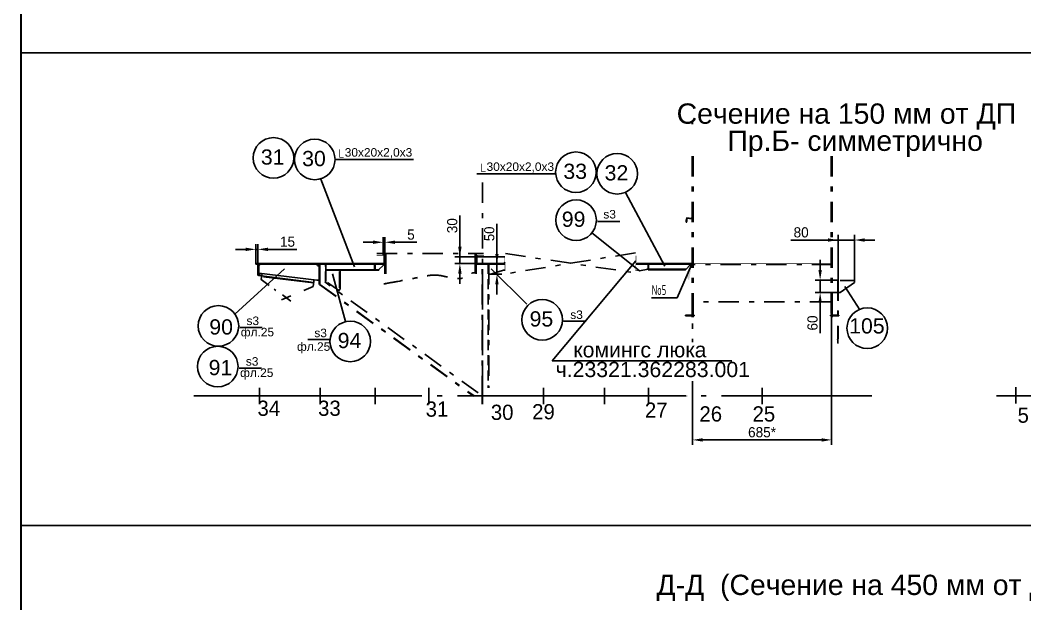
# Model space of a CAD drawing. Header units: millimetres. Extents: x -19561 to 47775, y 28910 to 69910.
# Drawn here: x 20988 to 25939, y 42936 to 45812 of the extents above; entities that cross this region are included whole.
import ezdxf
from ezdxf.enums import TextEntityAlignment as Align

# ---------------------------------------------------------------- set-up
doc = ezdxf.new("R2010")
doc.units = ezdxf.units.MM
doc.header["$MEASUREMENT"] = 0
for name, pattern in [('DASH1', [75, 50, -25]), ('DASH2', [1300, 1125, -75, 25, -75]), ('DASH5', [225, 100, -50, 25, -50]), ('DASH6', [25, 12.5, -12.5]), ('K5LT32768', [0]), ('K5LT32770', [100, 50, -50]), ('K5LT32771', [1300, 1125, -75, 25, -75])]:
    doc.linetypes.add(name, pattern=pattern)
doc.styles.add('Arial', font='arial.ttf')
doc.styles.add('KTEXTSTYLE', font='GOST_AU.SHX', dxfattribs={"width": 0.96, "height": 5})
doc.styles.add('style5', font='arial.ttf', dxfattribs={"height": 3})
doc.dimstyles.new('PB5', dxfattribs={"dimscale": 20, "dimtxt": 2.5, "dimasz": 2.5, "dimexe": 1.25, "dimexo": 0, "dimtad": 1, "dimdec": 0, "dimlfac": 0.25, "dimtxsty": 'Standard', "dimcen": 2.5, "dimclrd": 7, "dimclre": 7, "dimclrt": 4, "dimadec": 0, "dimazin": 0, "dimtfac": 1, "dimtdec": 0, "dimtmove": 0, "dimatfit": 3, "dimfxl": 1.25, "dimarcsym": 0})
doc.dimstyles.new('seatech', dxfattribs={"dimscale": 20, "dimtxt": 2.5, "dimasz": 2.5, "dimexe": 1.25, "dimexo": 0, "dimtad": 1, "dimdec": 0, "dimtxsty": 'Standard', "dimcen": 2.5, "dimclrd": 7, "dimclre": 7, "dimclrt": 4, "dimadec": 0, "dimazin": 0, "dimtfac": 1, "dimtdec": 0, "dimtmove": 0, "dimatfit": 3, "dimfxl": 1.25, "dimarcsym": 0})

# ---------------------------------------------------------------- blocks, each defined once
blk = doc.blocks.new('*D2192')
at = {"color": 7, "lineweight": -2}
for p, q in [((24300.9, 43960.2), (24300.9, 43718.8)), ((24986.9, 43960.2), (24986.9, 43718.8)), ((24350.9, 43743.8), (24936.9, 43743.8))]:
    blk.add_line(p, q, dxfattribs=at)
at = {"color": 7}
for points in [[(24350.9, 43752.1), (24350.9, 43735.4), (24300.9, 43743.8)], [(24936.9, 43735.4), (24936.9, 43752.1), (24986.9, 43743.8)]]:
    blk.add_solid(points, dxfattribs=at)
at = {"layer": 'Defpoints', "color": 0}
for p in [(24300.9, 43960.2), (24986.9, 43960.2), (24986.9, 43743.8)]:
    blk.add_point(p, dxfattribs=at)
at = {"color": 4, "ltscale": 20, "insert": (24643.9, 43781.3), "char_height": 50, "attachment_point": 5}
blk.add_mtext('685*', dxfattribs=at)
blk = doc.blocks.new('*D2193')
at = {"color": 7, "lineweight": -2}
for p, q in [((22099.9, 44682.5), (22049.9, 44682.5)), ((22149.9, 44610.2), (22149.9, 44707.5)), ((22149.9, 44682.5), (22159.9, 44682.5)), ((22159.9, 44610.2), (22159.9, 44707.5)), ((22209.9, 44682.5), (22351.5, 44682.5))]:
    blk.add_line(p, q, dxfattribs=at)
at = {"color": 7}
for points in [[(22099.9, 44674.1), (22099.9, 44690.8), (22149.9, 44682.5)], [(22209.9, 44690.8), (22209.9, 44674.1), (22159.9, 44682.5)]]:
    blk.add_solid(points, dxfattribs=at)
at = {"layer": 'Defpoints', "color": 0}
for p in [(22159.9, 44682.5), (22149.9, 44610.2), (22159.9, 44610.2)]:
    blk.add_point(p, dxfattribs=at)
at = {"color": 4, "ltscale": 20, "insert": (22305.7, 44720), "char_height": 50, "attachment_point": 5}
blk.add_mtext('15', dxfattribs=at)
blk = doc.blocks.new('*D2194')
at = {"color": 7, "lineweight": -2}
for p, q in [((23337.5, 44610.2), (23337.5, 44807.6)), ((23337.5, 44660.2), (23337.5, 44710.2)), ((23296.9, 44610.2), (23362.5, 44610.2)), ((23337.5, 44560.2), (23337.5, 44610.2)), ((23296.9, 44560.2), (23362.5, 44560.2)), ((23337.5, 44510.2), (23337.5, 44460.2))]:
    blk.add_line(p, q, dxfattribs=at)
at = {"color": 7}
for points in [[(23329.2, 44660.2), (23345.9, 44660.2), (23337.5, 44610.2)], [(23345.9, 44510.2), (23329.2, 44510.2), (23337.5, 44560.2)]]:
    blk.add_solid(points, dxfattribs=at)
at = {"layer": 'Defpoints', "color": 0}
for p in [(23296.9, 44610.2), (23337.5, 44610.2), (23296.9, 44560.2)]:
    blk.add_point(p, dxfattribs=at)
at = {"color": 4, "ltscale": 20, "insert": (23300, 44758.9), "char_height": 50, "attachment_point": 5, "rotation": 90}
blk.add_mtext('\\H50.0;\\W0.965;\\Q0;\\H50.0;\\W0.965;\\Q0;\\Q0;50', dxfattribs=at)
blk = doc.blocks.new('*D2195')
at = {"color": 7, "lineweight": -2}
for p, q in [((25018.6, 44728.5), (24786.5, 44728.5)), ((24968.6, 44728.5), (24918.6, 44728.5)), ((25018.6, 44521.9), (25018.6, 44753.5)), ((25018.6, 44728.5), (25098.9, 44728.5)), ((25098.9, 44529.8), (25098.9, 44753.5)), ((25148.9, 44728.5), (25198.9, 44728.5))]:
    blk.add_line(p, q, dxfattribs=at)
at = {"color": 7}
for points in [[(24968.6, 44720.2), (24968.6, 44736.8), (25018.6, 44728.5)], [(25148.9, 44736.8), (25148.9, 44720.2), (25098.9, 44728.5)]]:
    blk.add_solid(points, dxfattribs=at)
at = {"layer": 'Defpoints', "color": 0}
for p in [(25098.9, 44728.5), (25018.6, 44521.9), (25098.9, 44529.8)]:
    blk.add_point(p, dxfattribs=at)
at = {"color": 4, "ltscale": 20, "insert": (24836.5, 44766), "char_height": 50, "attachment_point": 5}
blk.add_mtext('80', dxfattribs=at)
blk = doc.blocks.new('*D2196')
at = {"color": 7, "lineweight": -2}
for p, q in [((24930.2, 44580.4), (24930.2, 44630.4)), ((25017.8, 44530.4), (24905.2, 44530.4)), ((24930.2, 44530.4), (24930.2, 44469.8)), ((25018.1, 44469.8), (24905.2, 44469.8)), ((24930.2, 44419.8), (24930.2, 44269.8))]:
    blk.add_line(p, q, dxfattribs=at)
at = {"color": 7}
for points in [[(24921.8, 44580.4), (24938.5, 44580.4), (24930.2, 44530.4)], [(24938.5, 44419.8), (24921.8, 44419.8), (24930.2, 44469.8)]]:
    blk.add_solid(points, dxfattribs=at)
at = {"layer": 'Defpoints', "color": 0}
for p in [(25017.8, 44530.4), (24930.2, 44469.8), (25018.1, 44469.8)]:
    blk.add_point(p, dxfattribs=at)
at = {"color": 4, "ltscale": 20, "insert": (24892.7, 44319.8), "char_height": 50, "attachment_point": 5, "rotation": 90}
blk.add_mtext('60', dxfattribs=at)
blk = doc.blocks.new('*D2197')
at = {"color": 7, "lineweight": -2}
for p, q in [((23155, 44645), (23155, 44849.1)), ((23155, 44695), (23155, 44745)), ((23376.4, 44645), (23130, 44645)), ((23361.4, 44613), (23130, 44613)), ((23155, 44645), (23155, 44613)), ((23155, 44563), (23155, 44513))]:
    blk.add_line(p, q, dxfattribs=at)
at = {"color": 7}
for points in [[(23146.7, 44695), (23163.4, 44695), (23155, 44645)], [(23163.4, 44563), (23146.7, 44563), (23155, 44613)]]:
    blk.add_solid(points, dxfattribs=at)
at = {"layer": 'Defpoints', "color": 0}
for p in [(23155, 44613), (23361.4, 44613), (23376.4, 44645)]:
    blk.add_point(p, dxfattribs=at)
at = {"color": 4, "ltscale": 20, "insert": (23117.5, 44799.1), "char_height": 50, "attachment_point": 5, "rotation": 90}
blk.add_mtext('30', dxfattribs=at)
blk = doc.blocks.new('*D2198')
at = {"color": 7, "lineweight": -2}
for p, q in [((22727.7, 44717.5), (22677.7, 44717.5)), ((22777.7, 44652.7), (22777.7, 44742.5)), ((22777.7, 44717.5), (22784.9, 44717.5)), ((22784.9, 44661.4), (22784.9, 44742.5)), ((22834.9, 44717.5), (22943.2, 44717.5))]:
    blk.add_line(p, q, dxfattribs=at)
at = {"color": 7}
for points in [[(22727.7, 44709.2), (22727.7, 44725.9), (22777.7, 44717.5)], [(22834.9, 44725.9), (22834.9, 44709.2), (22784.9, 44717.5)]]:
    blk.add_solid(points, dxfattribs=at)
at = {"layer": 'Defpoints', "color": 0}
for p in [(22784.9, 44717.5), (22784.9, 44661.4), (22777.7, 44652.7)]:
    blk.add_point(p, dxfattribs=at)
at = {"color": 4, "ltscale": 20, "insert": (22914, 44755), "char_height": 50, "attachment_point": 5}
blk.add_mtext('5', dxfattribs=at)
blk = doc.blocks.new('*D2206')
at = {"color": 7, "lineweight": -2}
for p, q in [((25018.6, 44728.5), (24786.5, 44728.5)), ((24968.6, 44728.5), (24918.6, 44728.5)), ((25018.6, 44521.9), (25018.6, 44753.5)), ((25018.6, 44728.5), (25098.9, 44728.5)), ((25098.9, 44529.8), (25098.9, 44753.5)), ((25148.9, 44728.5), (25198.9, 44728.5))]:
    blk.add_line(p, q, dxfattribs=at)
at = {"color": 7}
for points in [[(24968.6, 44720.2), (24968.6, 44736.8), (25018.6, 44728.5)], [(25148.9, 44736.8), (25148.9, 44720.2), (25098.9, 44728.5)]]:
    blk.add_solid(points, dxfattribs=at)
at = {"layer": 'Defpoints', "color": 0}
for p in [(25098.9, 44728.5), (25018.6, 44521.9), (25098.9, 44529.8)]:
    blk.add_point(p, dxfattribs=at)
at = {"color": 4, "ltscale": 20, "insert": (24836.5, 44766), "char_height": 50, "attachment_point": 5}
blk.add_mtext('80', dxfattribs=at)
blk = doc.blocks.new('*D2207')
at = {"color": 7, "lineweight": -2}
for p, q in [((24930.2, 44580.4), (24930.2, 44630.4)), ((25017.8, 44530.4), (24905.2, 44530.4)), ((24930.2, 44530.4), (24930.2, 44469.8)), ((25018.1, 44469.8), (24905.2, 44469.8)), ((24930.2, 44419.8), (24930.2, 44269.8))]:
    blk.add_line(p, q, dxfattribs=at)
at = {"color": 7}
for points in [[(24921.8, 44580.4), (24938.5, 44580.4), (24930.2, 44530.4)], [(24938.5, 44419.8), (24921.8, 44419.8), (24930.2, 44469.8)]]:
    blk.add_solid(points, dxfattribs=at)
at = {"layer": 'Defpoints', "color": 0}
for p in [(25017.8, 44530.4), (24930.2, 44469.8), (25018.1, 44469.8)]:
    blk.add_point(p, dxfattribs=at)
at = {"color": 4, "ltscale": 20, "insert": (24892.7, 44319.8), "char_height": 50, "attachment_point": 5, "rotation": 90}
blk.add_mtext('60', dxfattribs=at)

msp = doc.modelspace()

# ---------------------------------------------------------------- hatches: boundary and pattern name
at = {"linetype": 'Continuous'}
msp.add_hatch(color=0, dxfattribs=at).paths.add_polyline_path([(22159.87948, 44610.21384), (22164.87948, 44610.21384), (22164.87948, 44565.83823), (22165.34823, 44564.08823), (22166.62948, 44562.8071), (22177.12948, 44556.74491), (22178.41073, 44555.46384), (22178.87948, 44553.71384), (22178.41073, 44551.96384), (22177.12948, 44550.68277), (22175.37948, 44550.21384), (22163.37948, 44550.21384), (22161.62948, 44550.68277), (22160.34823, 44551.96384), (22159.87948, 44553.71384)])
msp.add_hatch(color=0, dxfattribs=at).paths.add_polyline_path([(22159.87948, 44610.21384), (22164.87948, 44610.21384), (22164.87948, 44565.83823), (22165.34823, 44564.08823), (22166.62948, 44562.8071), (22177.12948, 44556.74491), (22178.41073, 44555.46384), (22178.87948, 44553.71384), (22178.41073, 44551.96384), (22177.12948, 44550.68277), (22175.37948, 44550.21384), (22163.37948, 44550.21384), (22161.62948, 44550.68277), (22160.34823, 44551.96384), (22159.87948, 44553.71384)])
msp.add_hatch(color=0).paths.add_polyline_path([(24269.84155, 44547.46407), (24284.54594, 44530.15746), (24296.65854, 44606.5456)])

# ---------------------------------------------------------------- linework, layer by layer
at = {"color": 2, "ltscale": 20}
for p, q in [((20993.01308, 45650.39875), (33581.63137, 45650.39875)), ((20993.01308, 43321.49808), (33581.63137, 43321.49808))]:
    msp.add_line(p, q, dxfattribs=at)
at = {"color": 0, "linetype": 'DASH5'}
for p, q in [((24299.87948, 45299.90907), (24299.87948, 45312.41798)), ((24301.87948, 45299.90907), (24301.87948, 45312.41798)), ((24301.87948, 45299.90907), (24301.87948, 45312.41798)), ((24299.87948, 44367.10196), (24299.87948, 45149.76816)), ((24301.87948, 44367.10196), (24301.87948, 45149.76816)), ((24301.87948, 44367.10196), (24301.87948, 45149.76816)), ((24303.87948, 44367.10196), (24303.87948, 45149.76816)), ((24984.87948, 44367.10196), (24984.87948, 45149.73422)), ((24986.87948, 44367.10196), (24986.87948, 45149.73422)), ((24986.87948, 44367.10196), (24986.87948, 45149.73422)), ((24988.87948, 44367.10196), (24988.87948, 45149.73422)), ((22746.5205, 44661.37879), (23271.70757, 44661.37879)), ((22790.02173, 44662.16949), (22790.02173, 44511.9867)), ((23230.57828, 44660.58863), (23230.57828, 44568.1077)), ((24021.13396, 44665.65199), (23377.87948, 44561.71384)), ((23379.87948, 44661.71384), (24023.14704, 44566.14537)), ((22460.87948, 44510.21378), (22460.87948, 44610.21384)), ((22464.87948, 44510.21378), (22464.87948, 44610.21384)), ((22494.87948, 44525.49961), (22494.87948, 44610.21384)), ((23264.87948, 43960.21384), (23264.87948, 44610.21384)), ((23264.87948, 43960.21384), (23264.87948, 44610.21384)), ((23266.87948, 43960.21384), (23266.87948, 44610.21384)), ((23266.87948, 43960.21384), (23266.87948, 44610.21384)), ((23296.87948, 44610.21384), (23296.87948, 44000.21384)), ((24989.79696, 44608.09617), (24306.79696, 44608.09617)), ((23244.88753, 43975.35951), (22488.89413, 44522.45987)), ((25016.87948, 44530.55307), (25016.87948, 44239.38019)), ((25018.87948, 44529.71976), (25018.87948, 44240.21356)), ((22463.70711, 44508.59348), (23223.70687, 43958.59347)), ((22464.87948, 44510.21378), (23224.87948, 43960.21367)), ((24299.87948, 44348.5369), (24299.87948, 44367.10196)), ((24301.87948, 44348.5369), (24301.87948, 44367.10196)), ((24301.87948, 44348.5369), (24301.87948, 44367.10196)), ((24303.87948, 44348.5369), (24303.87948, 44367.10196)), ((24986.87948, 44348.5369), (24986.87948, 44367.10196)), ((24988.87948, 44348.5369), (24988.87948, 44367.10196)), ((25016.87948, 44236.21384), (25016.87948, 44221.21384)), ((25017.87948, 44220.21384), (25018.87948, 44220.21384))]:
    msp.add_line(p, q, dxfattribs=at)
for p, q in [((22539.0024, 45124.51119), (22926.10672, 45124.51119)), ((22635.97809, 44596.99496), (22469.41365, 45028.5516)), ((23237.84984, 45054.13296), (23624.95416, 45054.13296)), ((23971.64045, 44962.06409), (24164.79551, 44599.47884)), ((23833.27043, 44819.04128), (23943.95649, 44819.04128)), ((23345.43868, 44613.33773), (23345.43868, 44616.33773)), ((24021.2902, 44647.49422), (24024.2902, 44647.49422)), ((24293.0053, 44609.49537), (24266.53577, 44581.57338)), ((22735.71297, 44582.21384), (22494.87948, 44582.21384)), ((22526.91934, 44562.63334), (22591.14465, 44327.59342)), ((22564.87948, 44580.21384), (22754.87948, 44580.21384)), ((23296.87948, 44560.21384), (23306.87948, 44560.21384)), ((23309.3194, 44585.85001), (23485.71966, 44412.40652)), ((24082.62247, 44584.46569), (24269.27763, 44584.46569)), ((24082.87948, 44582.46569), (24267.30827, 44582.38827)), ((25125.50785, 44384.21408), (25051.29394, 44498.83421)), ((23666.20386, 44328.22244), (23776.88991, 44328.22244)), ((22070.84828, 44298.11963), (22181.53434, 44298.11963)), ((22405.13552, 44238.29794), (22515.26395, 44238.29794)), ((22067.61723, 44097.92896), (22178.30328, 44097.92896))]:
    msp.add_line(p, q)
at = {"color": 3, "linetype": 'DASH5'}
for p, q in [((23266.87948, 45011.39749), (23266.87948, 43960.21384)), ((24300.90127, 44691.81082), (24300.90127, 44225.44277)), ((24300.90127, 44032.43616), (24300.90127, 43960.21384))]:
    msp.add_line(p, q, dxfattribs=at)
at = {"color": 2}
for p, q in [((23805.81523, 44763.85022), (24039.39063, 44577.39389)), ((22736.38157, 44605.41623), (22741.88016, 44610.91039)), ((22778.51089, 44604.41725), (22778.51089, 44612.25495)), ((24021.42977, 44626.2597), (23610.39577, 44134.15241)), ((22045.61105, 44363.69612), (22290.5766, 44587.37024)), ((22561.46429, 44574.21802), (22561.46429, 44493.25133)), ((22753.87948, 44582.21384), (22778.51089, 44604.41725)), ((23375.05475, 44582.29058), (23306.83124, 44560.62635)), ((24039.39063, 44577.39389), (24082.87948, 44584.50773)), ((24075.76123, 44584.52997), (24083.00155, 44584.50735)), ((23610.39577, 44134.15241), (24495.70635, 44134.15241))]:
    msp.add_line(p, q, dxfattribs=at)
at = {"color": 7}
for p, q in [((22784.87899, 44661.71384), (22784.87899, 44561.71384)), ((23234.87923, 44661.71384), (23234.87923, 44561.71384))]:
    msp.add_line(p, q, dxfattribs=at)
at = {"color": 0, "linetype": 'Continuous'}
for p, q in [((22149.87948, 44613.21384), (22784.87948, 44613.21384)), ((22149.87948, 44613.21384), (22784.87948, 44613.21384)), ((22149.87948, 44610.21384), (22784.87948, 44610.21384)), ((22149.87948, 44610.21384), (22784.87948, 44610.21384)), ((22151.87948, 44613.21384), (22784.87899, 44613.21384)), ((22151.87948, 44610.21384), (22784.87899, 44610.21384)), ((23234.87923, 44613.21384), (23377.87948, 44613.21384)), ((23234.87923, 44613.21384), (23352.87948, 44613.21384)), ((23234.87923, 44610.21384), (23377.87948, 44610.21384)), ((23234.87923, 44610.21384), (23352.87948, 44610.21384)), ((24023.14704, 44613.21384), (24303.87948, 44613.21384)), ((24023.14704, 44613.21384), (24297.87948, 44613.21384)), ((24023.14704, 44610.21384), (24303.87948, 44610.21384)), ((24023.14704, 44610.21384), (24297.87948, 44610.21384)), ((24112.87948, 44613.21384), (24299.87948, 44613.21384)), ((24112.87948, 44610.21384), (24299.87948, 44610.21384)), ((24114.87948, 44613.21384), (24301.87948, 44613.21384)), ((24114.87948, 44610.21384), (24301.87948, 44610.21384)), ((22178.20126, 44551.39194), (22424.49715, 44521.25083)), ((22187.87215, 44547.28812), (22434.16805, 44517.14701)), ((22187.87215, 44547.28812), (22434.16805, 44517.14701)), ((22435.99032, 44532.03592), (22434.16805, 44517.14701)), ((25018.87948, 44519.8721), (25018.87948, 44469.75388)), ((22239.98575, 44485.90196), (22247.97451, 44479.88701)), ((22321.60068, 44452.84459), (22275.58324, 44433.28957)), ((22281.61166, 44457.73835), (22321.55552, 44427.66359)), ((24986.87948, 43920.21384), (24986.87948, 44354.88156)), ((22168.21618, 43920.21384), (22168.21618, 44000.21384)), ((22466.87948, 43920.21384), (22466.87948, 44000.21384)), ((22736.87948, 43920.21384), (22736.87948, 44000.21384)), ((23001.87948, 43920.21384), (23001.87948, 44000.21384)), ((23264.87948, 43920.21384), (23264.87948, 44000.21384)), ((23266.87948, 43920.21384), (23266.87948, 44000.21384)), ((23566.87948, 43920.21384), (23566.87948, 44000.21384)), ((23866.87948, 43920.21384), (23866.87948, 44000.21384)), ((24084.87948, 43920.21384), (24084.87948, 44000.21384)), ((24301.87948, 43920.21384), (24301.87948, 44000.21384)), ((24643.87948, 43920.21384), (24643.87948, 44000.21384))]:
    msp.add_line(p, q, dxfattribs=at)
at = {"color": 0, "linetype": 'DASH1'}
for p, q in [((22492.87948, 44523.31388), (22492.87948, 44611.38059)), ((23294.87948, 44611.38059), (23294.87948, 44000.21384)), ((22509.87948, 44582.21384), (22735.71297, 44582.21384)), ((24082.62247, 44584.46569), (24269.27763, 44584.46569)), ((24114.87948, 43961.21384), (24114.87948, 43959.21384)), ((24271.87948, 43961.21384), (24271.87948, 43959.21384))]:
    msp.add_line(p, q, dxfattribs=at)
at = {"color": 0, "linetype": 'K5LT32770'}
for p, q in [((22509.87948, 44582.21384), (22735.71297, 44582.21384)), ((22509.87948, 44580.21384), (22734.87948, 44580.21384)), ((22734.87948, 44605.21384), (22734.87948, 44580.21384))]:
    msp.add_line(p, q, dxfattribs=at)
at = {"color": 0, "linetype": 'K5LT32768'}
for p, q in [((24225.89223, 44443.42251), (24296.65854, 44606.5456)), ((24225.89223, 44443.42251), (24099.0406, 44443.42251)), ((25894.71101, 43923.21384), (25894.71101, 44003.21384))]:
    msp.add_line(p, q, dxfattribs=at)
at = {"color": 0, "linetype": 'DASH2'}
msp.add_line((21843.3335, 43960.21384), (25185.52098, 43960.21384), dxfattribs=at)
at = {"color": 0, "linetype": 'K5LT32771'}
msp.add_line((25799.71101, 43960.21384), (28074.30103, 43960.21384), dxfattribs=at)
at = {"color": 2, "ltscale": 20, "const_width": 10}
msp.add_lwpolyline([(20993.01308, 47882.68114), (33581.63137, 47882.68114), (33581.63137, 28914.85541), (20993.01308, 28914.85541)], close=True, dxfattribs=at)
at = {"const_width": 3}
for points in [[(22563.01463, 45175.29625), (22563.01463, 45136.01188), (22582.66924, 45136.01188)], [(23261.86208, 45104.91801), (23261.86208, 45065.63364), (23281.51668, 45065.63364)]]:
    msp.add_lwpolyline(points, dxfattribs=at)
at = {"color": 0, "linetype": 'DASH6'}
for points in [[(24299.87948, 44836.21384), (24299.87948, 44835.21384), (24299.58651, 44834.50675), (24298.87948, 44834.21384), (24273.87948, 44834.21384), (24272.87948, 44833.94589), (24272.14754, 44833.21384), (24271.87948, 44832.21384), (24271.87948, 44817.21384), (24271.58651, 44816.50675), (24270.87948, 44816.21384), (24269.87948, 44816.21384), (24269.87948, 44836.21384), (24299.87948, 44836.21384)], [(24301.87948, 44836.21384), (24301.87948, 44835.21384), (24301.58651, 44834.50675), (24300.87948, 44834.21384), (24275.87948, 44834.21384), (24274.87948, 44833.94589), (24274.14754, 44833.21384), (24273.87948, 44832.21384), (24273.87948, 44817.21384), (24273.58651, 44816.50675), (24272.87948, 44816.21384), (24271.87948, 44816.21384), (24271.87948, 44836.21384), (24301.87948, 44836.21384)]]:
    msp.add_lwpolyline(points, dxfattribs=at)
at = {"color": 7, "const_width": 3}
for points in [[(22149.62868, 44611.74767), (22783.16265, 44611.74767)], [(23234.97778, 44611.70293), (23375.87948, 44611.70293)], [(24023.14704, 44611.46569), (24988.78755, 44612.3476)]]:
    msp.add_lwpolyline(points, dxfattribs=at)
at = {"color": 0, "linetype": 'K5LT32770', "const_width": 0.18}
msp.add_lwpolyline([(22734.87948, 44610.21384), (22735.87948, 44610.21384), (22736.58651, 44609.92093), (22736.87948, 44609.21384), (22736.87948, 44584.21384), (22737.14754, 44583.21384), (22737.87948, 44582.48178), (22738.87948, 44582.21384), (22753.87948, 44582.21384), (22754.58651, 44581.92093), (22754.87948, 44581.21384), (22754.87948, 44580.21384), (22734.87948, 44580.21384), (22734.87948, 44610.21384)], dxfattribs=at)
at = {"color": 0, "linetype": 'Continuous'}
for points in [[(22734.87948, 44610.21384), (22735.87948, 44610.21384), (22736.58651, 44609.92093), (22736.87948, 44609.21384), (22736.87948, 44584.21384), (22737.14754, 44583.21384), (22737.87948, 44582.48178), (22738.87948, 44582.21384), (22753.87948, 44582.21384), (22754.58651, 44581.92093), (22754.87948, 44581.21384), (22754.87948, 44580.21384), (22734.87948, 44580.21384), (22734.87948, 44610.21384)], [(24082.87948, 44612.46569), (24083.87948, 44612.46569), (24084.58651, 44612.17278), (24084.87948, 44611.46569), (24084.87948, 44586.46569), (24085.14754, 44585.46569), (24085.87948, 44584.73364), (24086.87948, 44584.46569), (24101.87948, 44584.46569), (24102.58651, 44584.17278), (24102.87948, 44583.46569), (24102.87948, 44582.46569), (24082.87948, 44582.46569), (24082.87948, 44612.46569)], [(22164.87948, 44605.21384), (22164.87948, 44565.21384), (22450.87948, 44530.21384), (22460.87948, 44530.21384), (22460.87948, 44600.21384)], [(22164.87948, 44605.21384), (22164.87948, 44565.21384), (22450.87948, 44530.21384), (22460.87948, 44530.21384), (22460.87948, 44600.21384)], [(22164.87948, 44605.21384), (22164.87948, 44565.21384), (22450.87948, 44530.21384), (22460.87948, 44530.21384), (22460.87948, 44600.21384)], [(22502.98055, 44519.67234), (22558.87948, 44479.21921), (22564.87948, 44487.78818), (22564.87948, 44580.21384), (22494.87948, 44580.21384), (22494.87948, 44535.53501)], [(22179.11239, 44558.8364), (22176.0756, 44534.02153), (22216.01945, 44503.9468)], [(22435.07919, 44524.59146), (22432.0424, 44499.77659), (22386.02499, 44480.22161)], [(25018.87948, 44469.75388), (25028.87948, 44469.75388), (25098.87948, 44519.75388), (25098.87948, 44529.75388), (25028.87948, 44529.75388)]]:
    msp.add_lwpolyline(points, dxfattribs=at)
at = {"color": 2, "const_width": 3}
for points in [[(22777.68798, 44611.32542), (22777.68798, 44652.73471), (22744.78519, 44652.73471)], [(23240.80043, 44611.32542), (23240.80043, 44652.73471), (23273.70322, 44652.73471)], [(23376.42571, 44644.95056), (23376.84889, 44577.22829), (23359.30452, 44577.39389)], [(24022.26945, 44644.95056), (24021.84627, 44577.22829), (24039.39063, 44577.39389)]]:
    msp.add_lwpolyline(points, dxfattribs=at)
at = {"color": 0, "linetype": 'DASH5'}
for points in [[(24986.87948, 44423.19574), (24980.02938, 44423.19574), (24301.87948, 44423.19574)], [(24986.87948, 44423.19574), (24980.02938, 44423.19574), (24301.87948, 44423.19574)], [(24306.87948, 44358.9289), (24306.87948, 44354.88156), (24266.87948, 44354.88156), (24266.87948, 44358.9289), (24306.87948, 44358.9289)], [(24308.87948, 44358.9289), (24308.87948, 44354.88156), (24268.87948, 44354.88156), (24268.87948, 44358.9289), (24308.87948, 44358.9289)], [(24981.87948, 44358.9289), (24981.87948, 44354.88156), (25021.87948, 44354.88156), (25021.87948, 44358.9289), (24981.87948, 44358.9289)]]:
    msp.add_lwpolyline(points, dxfattribs=at)
at = {"color": 1}
for centre in [(22236.45084, 45132.93164), (22439.75356, 45125.47582), (23726.87836, 45062.50148), (23930.18108, 45055.04567), (23727.66245, 44826.23726), (23560.59588, 44335.41842), (21965.2403, 44305.31561), (25162.44806, 44294.19559), (22614.99056, 44228.98531), (21962.00924, 44105.12494)]:
    msp.add_circle(centre, 100, dxfattribs=at)
at = {"color": 0, "linetype": 'Continuous'}
for centre, radius, start, end in [((22164.87948, 44610.21384), 5, 270.0000044, 0), ((22460.87948, 44610.21384), 10, 180.00000435, 270), ((23294.87948, 44610.21384), 5, 270.0000044, 0)]:
    msp.add_arc(centre, radius, start, end, dxfattribs=at)
msp.add_arc((23370.03296, 44619.23279), 6, 270, 0)
at = {"color": 0, "linetype": 'DASH5'}
for centre, radius, start, end in [((25014.87948, 44236.21384), 2, 0.00000435, 90), ((25017.87948, 44221.21384), 1, 180, 269.9999956)]:
    msp.add_arc(centre, radius, start, end, dxfattribs=at)
at = {"color": 0, "linetype": 'DASH5', "start_tangent": (-0.99454049, -0.1043513959), "end_tangent": (0.9567240181, -0.2909968267)}
msp.add_spline([(22788.44044, 44512.77685), (22879.39856, 44530.16693), (23069.22488, 44551.50834), (23191.03027, 44549.92747), (23229.78642, 44566.52684)], degree=3, dxfattribs=at)
at = {"color": 0, "linetype": 'Continuous'}
for points, invisible_edges in [([(22159.87948, 44610.21384), (22164.87948, 44565.83823), (22164.87948, 44610.21384), (22159.87948, 44610.21384)], 9), ([(22159.87948, 44553.71384), (22164.87948, 44565.83823), (22159.87948, 44610.21384), (22159.87948, 44553.71384)], 11), ([(22159.87948, 44610.21384), (22164.87948, 44565.83823), (22164.87948, 44610.21384), (22159.87948, 44610.21384)], 9), ([(22159.87948, 44553.71384), (22164.87948, 44565.83823), (22159.87948, 44610.21384), (22159.87948, 44553.71384)], 11)]:
    msp.add_3dface(points, dxfattribs=dict(at, invisible_edges=invisible_edges))

# ---------------------------------------------------------------- texts
at = {"color": 0}
for s, height, style, p in [('Сечение на 150 мм от ДП', 100, 'Arial', (24223.13881, 45301.35959)), ('Пр.Б- симметрично', 100, 'Arial', (24473.31418, 45167.56688)), ('30x20x2,0x3', 42, 'style5', (22587.62139, 45139.24722)), ('30x20x2,0x3', 42, 'style5', (23286.46883, 45068.86899)), ('s3', 42, 'style5', (23861.98722, 44834.55183)), ('s3', 42, 'style5', (23698.947, 44339.70925)), ('s3', 42, 'style5', (22103.59142, 44309.60644)), ('фл.25', 42, 'style5', (22075.36834, 44253.95969)), ('s3', 42, 'style5', (22437.87866, 44249.78475)), ('фл.25', 42, 'style5', (22352.34268, 44182.68882)), ('s3', 42, 'style5', (22100.36036, 44109.41577)), ('фл.25', 42, 'style5', (22072.13728, 44053.76902)), ('Д-Д  (Сечение на 450 мм от ДП)', 100, 'Arial', (24123.75424, 42979.70012))]:
    msp.add_text(s, height=height, dxfattribs=dict(at, style=style)).set_placement(p)
at = {"color": 2, "style": 'style5'}
for s, p in [('31', (22174.4372, 45099.9406)), ('30', (22377.73992, 45092.48478)), ('33', (23664.86473, 45029.51045)), ('32', (23868.16745, 45022.05463)), ('99', (23657.15002, 44793.47129)), ('95', (23498.58224, 44302.42738)), ('90', (21920.29796, 44262.87827)), ('105', (25073.17328, 44268.01559)), ('94', (22552.97693, 44195.99427)), ('91', (21917.06691, 44062.6876))]:
    msp.add_text(s, height=75, dxfattribs=at).set_placement(p)
at = {"color": 0, "style": 'KTEXTSTYLE', "width": 0.765}
msp.add_text('No5', height=50, dxfattribs=at).set_placement((24100.76653, 44457.39893))
at = {"color": 0, "linetype": 'Continuous', "style": 'Arial'}
for s, p in [('комингс люка', (24041.94302, 44225.33694)), ('ч.23321.362283.001', (24105.63832, 44128.29279))]:
    msp.add_text(s, height=75, dxfattribs=at).set_placement(p, align=Align.TOP_CENTER)
at = {"color": 0, "linetype": 'Continuous'}
for s, p in [('34', (22213.38055, 43937.34951)), ('33', (22512.04385, 43937.34951)), ('31', (23042.18932, 43933.20165)), ('30', (23363.30167, 43917.26337)), ('29', (23566.87948, 43920.21384)), ('27', (24122.439, 43927.77149)), ('26', (24391.20388, 43909.36224)), ('25', (24652.82526, 43909.36224)), ('5', (25930.85037, 43903.26575))]:
    msp.add_text(s, height=75, dxfattribs=at).set_placement(p, align=Align.TOP_CENTER)

# ---------------------------------------------------------------- dimensions: what is measured, and where the dimension line sits
dim = msp.add_linear_dim(base=(23155.04053, 44612.95056), p1=(23376.42571, 44644.95056), p2=(23361.42571, 44612.95056), angle=90, text='30', dimstyle='seatech')
dim.commit()
dim.dimension.update_dxf_attribs({"geometry": '*D2197', "text_midpoint": (23155.04053, 44799.11723), "dimtype": 160})
at = {"color": 7}
dim = msp.add_linear_dim(base=(23337.53092, 44610.21384), p1=(23296.87948, 44560.21384), p2=(23296.87948, 44610.21384), angle=90, text='\\H50.0;\\W0.965;\\Q0;\\H50.0;\\W0.965;\\Q0;\\Q0;50', dimstyle='PB5', dxfattribs=at)
dim.commit()
dim.dimension.update_dxf_attribs({"geometry": '*D2194', "text_midpoint": (23337.53092, 44758.90134), "dimtype": 160})
dim = msp.add_linear_dim(base=(22784.87899, 44717.5297), p1=(22777.68798, 44652.73471), p2=(22784.87899, 44661.37879), text='5', dimstyle='seatech')
dim.commit()
dim.dimension.update_dxf_attribs({"geometry": '*D2198', "text_midpoint": (22914.04566, 44755.0297)})
for picture in ['*D2195', '*D2206']:
    dim = msp.add_linear_dim(base=(25098.86926, 44728.50077), p1=(25018.63391, 44521.92183), p2=(25098.86926, 44529.76514), text='80', dimstyle='PB5', dxfattribs=at)
    dim.commit()
    dim.dimension.update_dxf_attribs({"geometry": picture, "text_midpoint": (24836.52372, 44728.50077), "dimtype": 160})
for base, p1, p2, text, picture, middle in [((22159.87948, 44682.47667), (22149.87948, 44610.21384), (22159.87948, 44610.21384), '15', '*D2193', (22305.71281, 44719.97667)), ((24986.87948, 43743.78115), (24300.90127, 43960.21384), (24986.87948, 43960.21384), '685*', '*D2192', (24643.89037, 43781.28115))]:
    dim = msp.add_linear_dim(base=base, p1=p1, p2=p2, text=text, dimstyle='PB5', dxfattribs=at)
    dim.commit()
    dim.dimension.update_dxf_attribs({"geometry": picture, "text_midpoint": middle})
for picture in ['*D2196', '*D2207']:
    dim = msp.add_linear_dim(base=(24930.17722, 44469.81128), p1=(25017.79013, 44530.35886), p2=(25018.0871, 44469.81128), angle=90, text='60', dimstyle='PB5', dxfattribs=at)
    dim.commit()
    dim.dimension.update_dxf_attribs({"geometry": picture, "text_midpoint": (24892.67722, 44319.81128)})

doc.saveas('drawing.dxf')
